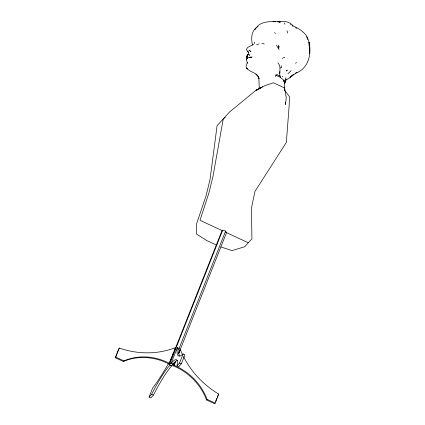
<?xml version="1.0" encoding="UTF-8"?>
<svg xmlns="http://www.w3.org/2000/svg" width="425" height="425" viewBox="0 0 425 425"><rect width="100%" height="100%" fill="white"/><g stroke="black" fill="none" stroke-linecap="round" stroke-linejoin="round"><path stroke-width="0.64" d="M284.479 88.241L284.58 82.987M280.41 77.685C278.487 72.887 281.929 66.826 277.939 62.873M284.043 80.442L283.964 81.749L283.937 80.681M279.719 73.52L279.873 71.66M285.063 83.002L286.105 79.077M281.403 65.758L280.787 68.053L281.669 67.203M246.58 59.011L247.477 58.113L246.33 59.792L247.424 62.958L247.525 62.247L247.345 63.033L247.679 62.385C246.649 63.968 245.528 65.907 246.447 67.814L247.493 69.004L246.691 68.053C249.709 72.186 255.845 72.356 258.607 76.851L255.988 74.008L257.98 76.277L259.022 78.715L258.868 77.77L259.255 88.118M284.766 81.095L285.967 77.653M115.223 357.717L115.775 357.112L123.898 360.883A54.756 49.826 42.2 0 1 169.437 363.343L168.884 363.949A54.756 49.826 42.2 0 0 123.346 361.489L115.223 357.717L118.793 348.691L119.345 348.086A85.064 77.408 42.2 0 0 175.69 347.549M115.775 357.112L119.345 348.086M149.079 397.062L151.597 394.283A54.756 7.358 -65.1 0 1 170.032 365.07L171.812 365.893A54.756 7.358 -65.1 0 0 153.372 395.112L150.854 397.885L149.079 397.062L152.649 388.036A85.064 11.432 -65.1 0 0 168.428 363.657M168.884 363.949L170.085 360.91M170.568 359.699L171.769 356.66M172.252 355.443L173.453 352.41M173.937 351.193L175.137 348.16M175.541 361.425L173.836 365.739L171.498 365.75L169.113 364.225L221.808 231.131L222.673 230.18L225.59 231.115L226.53 232.645L178.957 352.798M169.113 364.225L169.979 363.274L222.673 230.18M173.836 365.739L172.895 364.209L171.116 363.38L177.368 347.592L179.148 348.42A85.064 11.432 -65.1 0 0 179.504 355.985M169.979 363.274L172.895 364.209L173.384 362.977M178.665 349.632L225.59 231.115M183.499 356.57A85.064 77.408 42.2 0 0 218.774 394.118L215.199 403.144L214.646 403.75L206.523 399.978A54.756 49.826 42.2 0 0 173.49 365.936L175.727 361.08M178.612 353.791L180.296 349.536A85.064 77.408 42.2 0 0 182.638 354.832M171.116 363.38A54.756 7.358 -65.1 0 1 177.05 365.75L179.568 362.971L183.138 353.951A85.064 11.432 -65.1 0 1 177.368 347.592M177.05 365.75L178.824 366.573L181.347 363.8L184.917 354.774L183.138 353.951M215.602 401.343L216.792 398.337M217.271 397.131L217.982 395.33M284.538 83.396L285.85 80.166L289.537 77.849L293.431 74.497L289.983 77.313L297.112 72.409M259.032 89.165L259.532 87.964M258.968 43.254L259.133 43.1M286.949 70.205L286.413 71.017L287.342 70.157M256.073 27.726C250.984 32.215 251.09 39.217 252.588 45.252M275.23 76.521L276.771 74.396L280.399 76.367M254.894 29.793L257.003 26.924L258.007 26.43M295.657 63.325L296.379 62.369M123.346 361.489L123.898 360.883M206.523 399.978L207.076 399.367L215.199 403.144M218.222 394.724L218.774 394.118M247.122 58.496L248.397 57.423L250.421 57.125M257.263 26.446C261.842 21.595 269.238 21.633 275.485 21.447L272.988 21.42M257.12 27.051L257.816 26.35M287.948 73.775L291.199 70.608M225.239 117.252L223.247 118.952L212.952 176.529L208.946 192.828L200.005 220.325L222.668 230.849M249.358 50.028L248.97 50.341L250.405 50.92L250.888 51.452L250.463 51.632L250.925 51.462M259.834 88.644L262.597 86.758M253.683 44.126L247.759 47.467L246.473 49.13C246.601 51.468 250.617 52.939 247.552 54.979L248.062 54.549L247.079 55.324L246.909 56.132L247.398 58.639M284.808 57.189L282.338 58.352M261.444 87.481L256.025 90.196L229.41 112.157L217.079 125.742L209.987 179.796L205.982 196.095L196.408 224.288L196.648 234.159L206.778 240.555L216.782 245.204M295.391 73.206C310.537 68.531 313.368 47.749 306.165 35.318C302.897 31.269 298.509 28.172 293.675 26.265C290.004 22.153 284.67 20.299 279.337 22.073L277.249 21.25L274.141 21.431M254.309 42.946L254.841 42.766M249.374 57.364L251.218 57.216M257.964 89.808L256.025 90.196L265.083 85.547L273.45 82.806L284.553 87.964L286.269 97.702L285.494 104.534L285.382 102.547M279.337 22.073L280.351 21.973M256.631 44.386L258.458 44.423M277.578 21.834L280.197 21.903M250.075 57.194L251.749 57.386M251.547 56.945L252.195 56.982M247.695 51.207L248.03 51.25M261.933 43.265L264.281 43.966M220.952 246.973L232.013 250.591L244.715 246.728L251.913 238.802L251.478 207.942L254.958 191.399L286.344 142.412L289.17 105.591L289.43 96.608L284.346 89.973M254.139 42.983L254.575 43.169M275.437 75.023L279.815 77.058L283.363 79.826L284.591 82.333M225.648 232.236L248.317 242.765M179.568 362.971L181.347 363.8M151.597 394.283L153.372 395.112M295.524 27.8L296.586 28.464M290.429 24.167L290.966 24.522M248.588 52.403L247.754 51.133M274.678 32.597L275.485 33.522M292.06 25.372L292.82 26.297M282.434 76.192L282.907 76.819M306.68 36.821L307.822 39.482M276.537 45.156L279.023 49.56L278.428 47.164M284.378 23.099L284.925 24.214M278.354 45.124L278.986 47.372L278.965 46.272M287.002 30.765L287.629 33.076M284.782 90.424L284.553 87.964L284.702 90.615M309.464 49.231L309.033 42.245L309.735 53.672L309.618 51.77M172.895 364.209A54.756 7.358 -65.1 0 1 177.714 360.411M174.043 365.33A54.756 49.826 42.2 0 1 207.076 399.367M246.383 59.643L246.712 58.873L246.383 59.643M247.892 54.581L247.584 55.048L248.508 54.118L247.892 54.581M247.408 55.149L247.175 55.425L248.041 54.708L247.408 55.149M249.05 54.83L248.455 54.326L249.533 55.287L249.05 54.83M247.137 57.651L246.877 56.435L247.137 57.651M247.063 57.311L246.909 56.132L247.063 57.311"/></g></svg>
